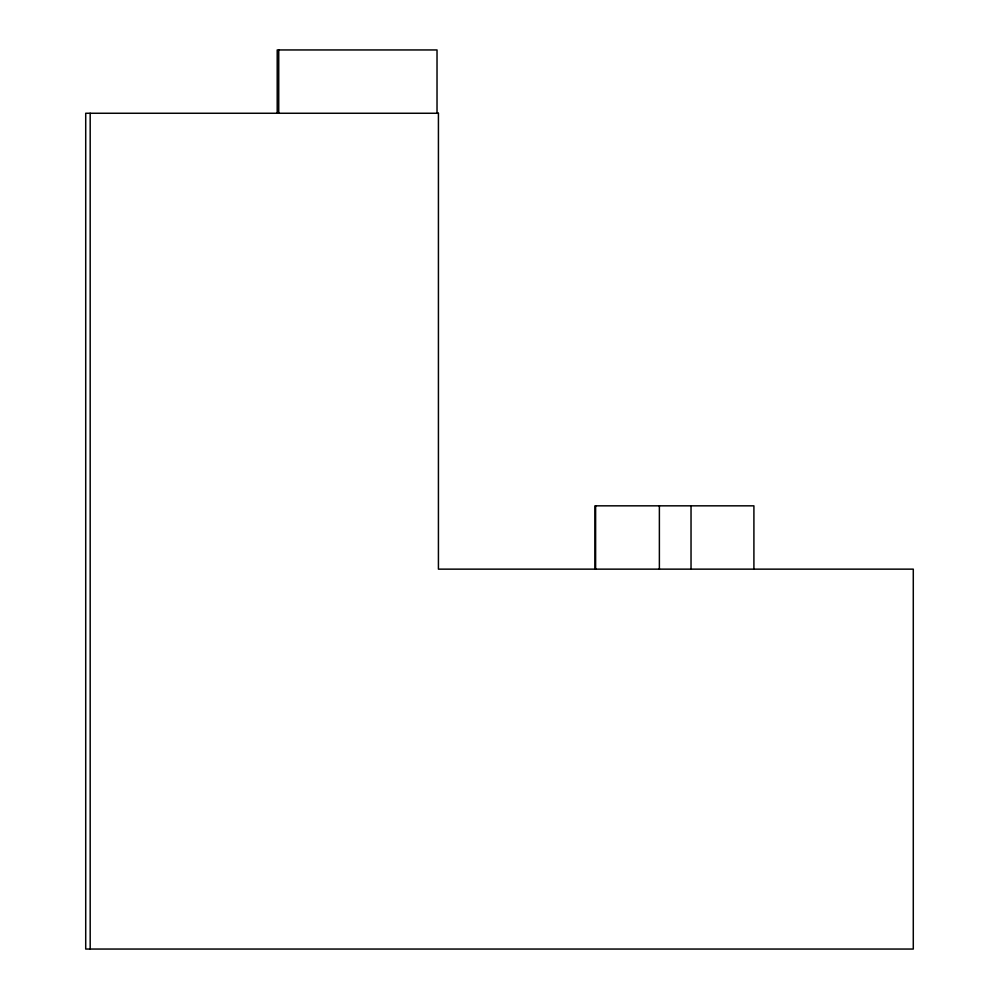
<?xml version="1.0" encoding="UTF-8"?>
<svg xmlns="http://www.w3.org/2000/svg" width="999" height="999" viewBox="0 0 999 999"><rect width="100%" height="100%" fill="white"/><g stroke="black" fill="none" stroke-linecap="round" stroke-linejoin="round"><path stroke-width="1.5" d="M753.908 569.143L753.908 505.831L594.967 505.831L594.967 569.143M691.033 505.831L691.033 569.143M659.377 505.831L659.377 569.143M595.616 505.831L595.616 569.143M437.025 113.262L437.025 49.95L277.21 49.95L277.21 113.262M278.733 49.95L278.733 113.262M90.185 113.262L90.185 949.05M438.424 113.262L85.714 113.262L85.714 949.05L913.286 949.05L913.286 569.143L438.424 569.143L438.424 113.262"/></g></svg>
